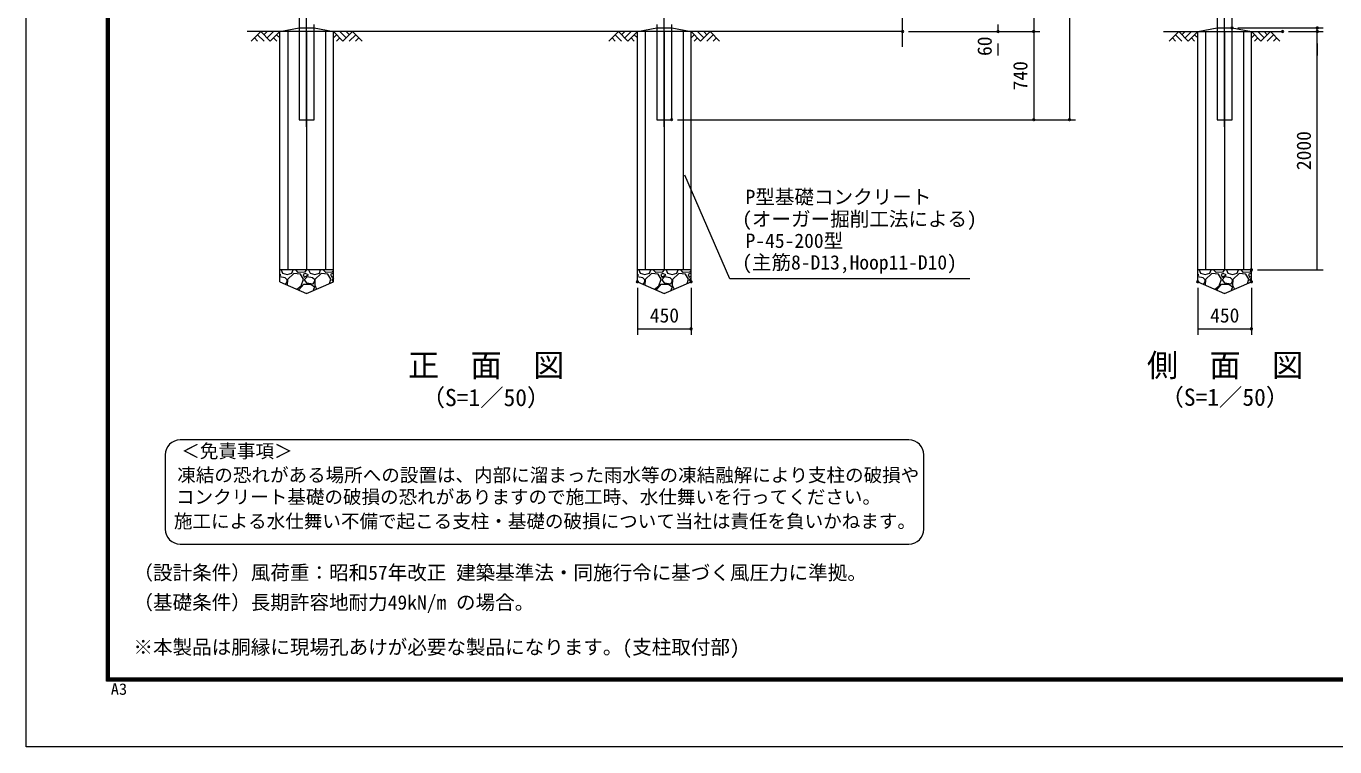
# Model space of a CAD drawing. Units: millimetres at full size. Extents: x -10500 to 10500, y -7425 to 7425.
# Drawn here: x -10500 to 479, y -7425 to -1376 of the extents above; entities that cross this region are included whole.
import ezdxf
from ezdxf.enums import TextEntityAlignment as Align

# ---------------------------------------------------------------- set-up
doc = ezdxf.new("R2010")
doc.units = ezdxf.units.MM
doc.header["$LTSCALE"] = 30
doc.header["$PDMODE"] = 32
doc.header["$PDSIZE"] = 15
doc.linetypes.add('USER1', pattern=[50.8, 31.75, -6.35, 6.35, -6.35])
for name, color, linetype, lineweight in [('0-0_D-STR-TXT', 7, 'Continuous', 13), ('0-1_D-STR-DIM', 7, 'Continuous', 13), ('0-2_D-STR1', 1, 'Continuous', 18), ('0-3_D-BMK', 2, 'USER1', 13), ('0-5_D-STR4', 7, 'Continuous', 18), ('0-6_D-BGD', 7, 'Continuous', 18), ('0-7_D-DCR-HCH', 7, 'Continuous', 13), ('0-A_D-TTL-TXT', 7, 'Continuous', 13), ('0-C_D-TTL', 7, 'Continuous', 18)]:
    doc.layers.add(name, color=color, linetype=linetype, lineweight=lineweight)
doc.layers.add('0-9_Defpoints', color=253, linetype='Continuous')
doc.styles.add('ＭＳ ゴシック', font='')
doc.styles.get('ＭＳ ゴシック').set_extended_font_data('MS Gothic')

msp = doc.modelspace()

# ---------------------------------------------------------------- linework, layer by layer
at = {"layer": '0-0_D-STR-TXT'}
msp.add_lwpolyline([(-2581.8, -3496.21), (-4595.53, -3496.21), (-4973.44, -2627.7)], dxfattribs=at)
at = {"layer": '0-1_D-STR-DIM'}
for p, q in [((-2046.86, 4638.75), (-2046.86, -1421.25)), ((-1746.86, 4638.75), (-1746.86, -2161.25)), ((-3146.86, -1548.84), (-3146.86, -386.9)), ((-3096.86, -1421.25), (-1996.86, -1421.25)), ((-3096.86, -1421.25), (-2296.86, -1421.25)), ((-3096.86, -1421.25), (-1996.86, -1421.25)), ((-2346.86, -1361.25), (-2346.86, -1421.25)), ((-2046.86, -1421.25), (-2046.86, -2161.25)), ((-333.46, -1391.25), (381.52, -1391.25)), ((91.54, -1421.25), (381.52, -1421.25)), ((91.54, -1421.25), (381.52, -1421.25)), ((331.52, -1421.25), (331.52, -1391.25)), ((331.52, -3421.25), (331.52, -1421.25)), ((-2346.86, -1521.25), (-2346.86, -1621.25)), ((331.52, -1521.25), (331.52, -1621.25)), ((-5034.36, -2161.25), (-1996.86, -2161.25)), ((-5034.36, -2161.25), (-1696.86, -2161.25)), ((-170.96, -3421.25), (381.52, -3421.25)), ((-5371.86, -3571.25), (-5371.86, -3966.6)), ((-4921.86, -3571.25), (-4921.86, -3966.6)), ((-670.96, -3571.25), (-670.96, -3966.6)), ((-220.96, -3571.25), (-220.96, -3966.6)), ((-5371.86, -3916.6), (-4921.86, -3916.6)), ((-670.96, -3916.6), (-220.96, -3916.6))]:
    msp.add_line(p, q, dxfattribs=at)
at = {"layer": '0-2_D-STR1'}
for p, q in [((-383.46, -2161.25), (-383.46, 4638.75)), ((-5209.36, -1361.25), (-5209.36, -2161.25)), ((-508.46, -2161.25), (-383.46, -2161.25))]:
    msp.add_line(p, q, dxfattribs=at)
for points in [[(-8209.36, 4638.75), (-8209.36, -2161.25), (-8084.36, -2161.25), (-8084.36, -1361.25)], [(-383.46, 4638.75), (-508.46, 4638.75), (-508.46, -2161.25)], [(-5209.36, -2161.25), (-5084.36, -2161.25), (-5084.36, -1361.25)]]:
    msp.add_lwpolyline(points, dxfattribs=at)
at = {"layer": '0-3_D-BMK'}
for p, q in [((-8146.86, -2221.25), (-8146.86, 4698.75)), ((-5146.86, -2221.25), (-5146.86, 4698.75)), ((-445.96, -2221.25), (-445.96, 4698.75))]:
    msp.add_line(p, q, dxfattribs=at)
at = {"layer": '0-5_D-STR4'}
for p, q in [((-8305.96, -1421.25), (-8305.96, -3421.25)), ((-8146.86, -1421.25), (-8146.86, -3421.25)), ((-7987.76, -1421.25), (-7987.76, -3421.25)), ((-7921.86, -3521.25), (-7921.86, -1421.25)), ((-5305.96, -1421.25), (-5305.96, -3421.25)), ((-5146.86, -1421.25), (-5146.86, -3421.25)), ((-4987.76, -1421.25), (-4987.76, -3421.25)), ((-4921.86, -3521.25), (-4921.86, -1421.25)), ((-605.06, -1421.25), (-605.06, -3421.25)), ((-445.96, -1421.25), (-445.96, -3421.25)), ((-286.86, -1421.25), (-286.86, -3421.25)), ((-220.96, -3521.25), (-220.96, -1421.25)), ((-8371.86, -3521.25), (-8146.86, -3621.25)), ((-8146.86, -3621.25), (-7921.86, -3521.25)), ((-5371.86, -3521.25), (-5146.86, -3621.25)), ((-5146.86, -3621.25), (-4921.86, -3521.25)), ((-670.96, -3521.25), (-445.96, -3621.25)), ((-445.96, -3621.25), (-220.96, -3521.25))]:
    msp.add_line(p, q, dxfattribs=at)
for points in [[(-8371.86, -3521.25), (-8371.86, -1421.25), (-8209.36, -1391.25), (-8084.36, -1391.25), (-7921.86, -1421.25)], [(-5371.86, -3521.25), (-5371.86, -1421.25), (-5209.36, -1391.25), (-5084.36, -1391.25), (-4921.86, -1421.25)], [(-670.96, -3521.25), (-670.96, -1421.25), (-508.46, -1391.25), (-383.46, -1391.25), (-220.96, -1421.25)]]:
    msp.add_lwpolyline(points, dxfattribs=at)
at = {"layer": '0-6_D-BGD'}
for p, q in [((-3146.86, -1421.25), (-8646.86, -1421.25)), ((-958.46, -1421.25), (41.54, -1421.25)), ((-7921.86, -3421.25), (-8371.86, -3421.25)), ((-4921.86, -3421.25), (-5371.86, -3421.25)), ((-220.96, -3421.25), (-670.96, -3421.25))]:
    msp.add_line(p, q, dxfattribs=at)
at = {"layer": '0-7_D-DCR-HCH'}
for p, q in [((-8531.49, -1421.25), (-8611.31, -1501.07)), ((-8531.49, -1421.25), (-8451.68, -1501.07)), ((-8504.89, -1447.86), (-8478.28, -1421.25)), ((-8478.28, -1474.46), (-8425.07, -1421.25)), ((-8451.68, -1501.07), (-8371.86, -1421.25)), ((-7842.04, -1501.07), (-7921.86, -1421.25)), ((-7815.43, -1474.46), (-7868.65, -1421.25)), ((-7762.22, -1421.25), (-7842.04, -1501.07)), ((-7788.69, -1447.99), (-7815.43, -1421.25)), ((-7762.22, -1421.25), (-7682.4, -1501.07)), ((-5531.49, -1421.25), (-5611.31, -1501.07)), ((-5531.49, -1421.25), (-5451.68, -1501.07)), ((-5504.89, -1447.86), (-5478.28, -1421.25)), ((-5478.28, -1474.46), (-5425.07, -1421.25)), ((-5451.68, -1501.07), (-5371.86, -1421.25)), ((-4842.04, -1501.07), (-4921.86, -1421.25)), ((-4815.43, -1474.46), (-4868.65, -1421.25)), ((-4762.22, -1421.25), (-4842.04, -1501.07)), ((-4788.69, -1447.99), (-4815.43, -1421.25)), ((-4762.22, -1421.25), (-4682.4, -1501.07)), ((-830.59, -1421.25), (-910.41, -1501.07)), ((-830.59, -1421.25), (-750.78, -1501.07)), ((-803.99, -1447.86), (-777.38, -1421.25)), ((-777.38, -1474.46), (-724.17, -1421.25)), ((-750.78, -1501.07), (-670.96, -1421.25)), ((-141.14, -1501.07), (-220.96, -1421.25)), ((-114.53, -1474.46), (-167.75, -1421.25)), ((-61.32, -1421.25), (-141.14, -1501.07)), ((-87.79, -1447.99), (-114.53, -1421.25)), ((-61.32, -1421.25), (18.5, -1501.07)), ((-8584.71, -1474.46), (-8557.98, -1501.07)), ((-8558.1, -1447.86), (-8504.64, -1501.07)), ((-8425.07, -1474.46), (-8398.34, -1501.07)), ((-8398.46, -1447.86), (-8371.86, -1474.34)), ((-7895.25, -1447.86), (-7921.86, -1474.34)), ((-7868.65, -1474.46), (-7895.37, -1501.07)), ((-7735.62, -1447.86), (-7789.07, -1501.07)), ((-7709.01, -1474.46), (-7735.74, -1501.07)), ((-5584.71, -1474.46), (-5557.98, -1501.07)), ((-5558.1, -1447.86), (-5504.64, -1501.07)), ((-5425.07, -1474.46), (-5398.34, -1501.07)), ((-5398.46, -1447.86), (-5371.86, -1474.34)), ((-4895.25, -1447.86), (-4921.86, -1474.34)), ((-4868.65, -1474.46), (-4895.37, -1501.07)), ((-4735.62, -1447.86), (-4789.07, -1501.07)), ((-4709.01, -1474.46), (-4735.74, -1501.07)), ((-883.81, -1474.46), (-857.08, -1501.07)), ((-857.2, -1447.86), (-803.74, -1501.07)), ((-724.17, -1474.46), (-697.44, -1501.07)), ((-697.56, -1447.86), (-670.96, -1474.34)), ((-194.35, -1447.86), (-220.96, -1474.34)), ((-167.75, -1474.46), (-194.47, -1501.07)), ((-34.72, -1447.86), (-88.17, -1501.07)), ((-8.11, -1474.46), (-34.84, -1501.07)), ((-8362.25, -3462.61), (-8371.86, -3459.4)), ((-8371.86, -3468.37), (-8362.25, -3462.61)), ((-8327.75, -3487.91), (-8371.86, -3481.29)), ((-8360.26, -3421.25), (-8348.45, -3448.81)), ((-8348.45, -3448.81), (-8309.35, -3460.31)), ((-8309.35, -3504.01), (-8327.75, -3487.91)), ((-8309.35, -3460.31), (-8270.25, -3448.81)), ((-8309.35, -3517.81), (-8309.35, -3504.01)), ((-8307.05, -3501.71), (-8309.3, -3549.05)), ((-8254.15, -3453.41), (-8307.05, -3501.71)), ((-8270.25, -3448.81), (-8260.4, -3421.25)), ((-8198.95, -3458.01), (-8254.15, -3453.41)), ((-8217.35, -3444.21), (-8238.39, -3421.25)), ((-8164.45, -3439.61), (-8217.35, -3444.21)), ((-8173.65, -3499.41), (-8198.95, -3458.01)), ((-8192.05, -3556.91), (-8173.65, -3499.41)), ((-8159.85, -3453.41), (-8175.95, -3460.31)), ((-8175.95, -3460.31), (-8166.75, -3483.31)), ((-8166.75, -3483.31), (-8132.25, -3462.61)), ((-8143.75, -3481.01), (-8166.75, -3504.01)), ((-8166.75, -3504.01), (-8148.35, -3531.61)), ((-8147.93, -3421.25), (-8164.45, -3439.61)), ((-8132.25, -3462.61), (-8159.85, -3453.41)), ((-8097.75, -3487.91), (-8143.75, -3481.01)), ((-8130.26, -3421.25), (-8118.45, -3448.81)), ((-8118.45, -3448.81), (-8079.35, -3460.31)), ((-8079.35, -3504.01), (-8097.75, -3487.91)), ((-8079.35, -3460.31), (-8040.25, -3448.81)), ((-8077.05, -3501.71), (-8079.35, -3550.01)), ((-8079.35, -3517.81), (-8079.35, -3504.01)), ((-8040.25, -3448.81), (-8030.4, -3421.25)), ((-7987.35, -3444.21), (-8008.39, -3421.25)), ((-7934.45, -3439.61), (-7987.35, -3444.21)), ((-7943.65, -3499.41), (-7968.95, -3458.01)), ((-7955.41, -3536.16), (-7943.65, -3499.41)), ((-7929.85, -3453.41), (-7945.95, -3460.31)), ((-7945.95, -3460.31), (-7936.75, -3483.31)), ((-7936.75, -3483.31), (-7921.86, -3474.37)), ((-7921.86, -3489.12), (-7936.75, -3504.01)), ((-7936.75, -3504.01), (-7924.47, -3522.41)), ((-7921.86, -3425.62), (-7934.45, -3439.61)), ((-7921.86, -3456.07), (-7929.85, -3453.41)), ((-5362.25, -3462.61), (-5371.86, -3459.4)), ((-5371.86, -3468.37), (-5362.25, -3462.61)), ((-5327.75, -3487.91), (-5371.86, -3481.29)), ((-5360.26, -3421.25), (-5348.45, -3448.81)), ((-5348.45, -3448.81), (-5309.35, -3460.31)), ((-5309.35, -3504.01), (-5327.75, -3487.91)), ((-5309.35, -3460.31), (-5270.25, -3448.81)), ((-5309.35, -3517.81), (-5309.35, -3504.01)), ((-5307.05, -3501.71), (-5309.3, -3549.05)), ((-5254.15, -3453.41), (-5307.05, -3501.71)), ((-5270.25, -3448.81), (-5260.4, -3421.25)), ((-5198.95, -3458.01), (-5254.15, -3453.41)), ((-5217.35, -3444.21), (-5238.39, -3421.25)), ((-5164.45, -3439.61), (-5217.35, -3444.21)), ((-5173.65, -3499.41), (-5198.95, -3458.01)), ((-5192.05, -3556.91), (-5173.65, -3499.41)), ((-5159.85, -3453.41), (-5175.95, -3460.31)), ((-5175.95, -3460.31), (-5166.75, -3483.31)), ((-5166.75, -3483.31), (-5132.25, -3462.61)), ((-5143.75, -3481.01), (-5166.75, -3504.01)), ((-5166.75, -3504.01), (-5148.35, -3531.61)), ((-5147.93, -3421.25), (-5164.45, -3439.61)), ((-5132.25, -3462.61), (-5159.85, -3453.41)), ((-5097.75, -3487.91), (-5143.75, -3481.01)), ((-5130.26, -3421.25), (-5118.45, -3448.81)), ((-5118.45, -3448.81), (-5079.35, -3460.31)), ((-5079.35, -3504.01), (-5097.75, -3487.91)), ((-5079.35, -3460.31), (-5040.25, -3448.81)), ((-5077.05, -3501.71), (-5079.35, -3550.01)), ((-5079.35, -3517.81), (-5079.35, -3504.01)), ((-5024.15, -3453.41), (-5077.05, -3501.71)), ((-5040.25, -3448.81), (-5030.4, -3421.25)), ((-4968.95, -3458.01), (-5024.15, -3453.41)), ((-4987.35, -3444.21), (-5008.39, -3421.25)), ((-4934.45, -3439.61), (-4987.35, -3444.21)), ((-4943.65, -3499.41), (-4968.95, -3458.01)), ((-4955.41, -3536.16), (-4943.65, -3499.41)), ((-4929.85, -3453.41), (-4945.95, -3460.31)), ((-4945.95, -3460.31), (-4936.75, -3483.31)), ((-4936.75, -3483.31), (-4921.86, -3474.37)), ((-4921.86, -3489.12), (-4936.75, -3504.01)), ((-4936.75, -3504.01), (-4924.47, -3522.41)), ((-4921.86, -3425.62), (-4934.45, -3439.61)), ((-4921.86, -3456.07), (-4929.85, -3453.41)), ((-661.35, -3462.61), (-670.96, -3459.4)), ((-670.96, -3468.37), (-661.35, -3462.61)), ((-626.85, -3487.91), (-670.96, -3481.29)), ((-659.36, -3421.25), (-647.55, -3448.81)), ((-647.55, -3448.81), (-608.45, -3460.31)), ((-608.45, -3504.01), (-626.85, -3487.91)), ((-608.45, -3460.31), (-569.35, -3448.81)), ((-608.45, -3517.81), (-608.45, -3504.01)), ((-606.15, -3501.71), (-608.4, -3549.05)), ((-553.25, -3453.41), (-606.15, -3501.71)), ((-569.35, -3448.81), (-559.5, -3421.25)), ((-498.05, -3458.01), (-553.25, -3453.41)), ((-516.45, -3444.21), (-537.49, -3421.25)), ((-463.55, -3439.61), (-516.45, -3444.21)), ((-472.75, -3499.41), (-498.05, -3458.01)), ((-491.15, -3556.91), (-472.75, -3499.41)), ((-458.95, -3453.41), (-475.05, -3460.31)), ((-475.05, -3460.31), (-465.85, -3483.31)), ((-465.85, -3483.31), (-431.35, -3462.61)), ((-442.85, -3481.01), (-465.85, -3504.01)), ((-465.85, -3504.01), (-447.45, -3531.61)), ((-447.03, -3421.25), (-463.55, -3439.61)), ((-431.35, -3462.61), (-458.95, -3453.41)), ((-396.85, -3487.91), (-442.85, -3481.01)), ((-429.36, -3421.25), (-417.55, -3448.81)), ((-417.55, -3448.81), (-378.45, -3460.31)), ((-378.45, -3504.01), (-396.85, -3487.91)), ((-378.45, -3460.31), (-339.35, -3448.81)), ((-376.15, -3501.71), (-378.45, -3550.01)), ((-378.45, -3517.81), (-378.45, -3504.01)), ((-323.25, -3453.41), (-376.15, -3501.71)), ((-339.35, -3448.81), (-329.5, -3421.25)), ((-268.05, -3458.01), (-323.25, -3453.41)), ((-286.45, -3444.21), (-307.49, -3421.25)), ((-233.55, -3439.61), (-286.45, -3444.21)), ((-242.75, -3499.41), (-268.05, -3458.01)), ((-254.51, -3536.16), (-242.75, -3499.41)), ((-228.95, -3453.41), (-245.05, -3460.31)), ((-245.05, -3460.31), (-235.85, -3483.31)), ((-235.85, -3483.31), (-220.96, -3474.37)), ((-220.96, -3489.12), (-235.85, -3504.01)), ((-235.85, -3504.01), (-223.57, -3522.41)), ((-220.96, -3425.62), (-233.55, -3439.61)), ((-220.96, -3456.07), (-228.95, -3453.41)), ((-8337.54, -3536.5), (-8320.85, -3538.51)), ((-8320.85, -3538.51), (-8309.35, -3517.81)), ((-8228.41, -3585), (-8192.05, -3556.91)), ((-8212.75, -3589.11), (-8171.35, -3543.11)), ((-8210.49, -3592.97), (-8212.75, -3589.11)), ((-8171.35, -3543.11), (-8111.55, -3543.11)), ((-8145.79, -3620.77), (-8148.4, -3620.56)), ((-8148.35, -3531.61), (-8090.85, -3538.51)), ((-8111.55, -3543.11), (-8081.65, -3563.81)), ((-8090.85, -3596.01), (-8095.26, -3598.32)), ((-8090.85, -3538.51), (-8079.35, -3517.81)), ((-8081.65, -3563.81), (-8090.85, -3596.01)), ((-8079.35, -3550.01), (-8064.72, -3584.74)), ((-5337.54, -3536.5), (-5320.85, -3538.51)), ((-5320.85, -3538.51), (-5309.35, -3517.81)), ((-5228.41, -3585), (-5192.05, -3556.91)), ((-5212.75, -3589.11), (-5171.35, -3543.11)), ((-5210.49, -3592.97), (-5212.75, -3589.11)), ((-5171.35, -3543.11), (-5111.55, -3543.11)), ((-5145.79, -3620.77), (-5148.4, -3620.56)), ((-5148.35, -3531.61), (-5090.85, -3538.51)), ((-5111.55, -3543.11), (-5081.65, -3563.81)), ((-5090.85, -3596.01), (-5095.26, -3598.32)), ((-5090.85, -3538.51), (-5079.35, -3517.81)), ((-5081.65, -3563.81), (-5090.85, -3596.01)), ((-5079.35, -3550.01), (-5064.72, -3584.74)), ((-636.64, -3536.5), (-619.95, -3538.51)), ((-619.95, -3538.51), (-608.45, -3517.81)), ((-527.51, -3585), (-491.15, -3556.91)), ((-511.85, -3589.11), (-470.45, -3543.11)), ((-509.59, -3592.97), (-511.85, -3589.11)), ((-470.45, -3543.11), (-410.65, -3543.11)), ((-444.89, -3620.77), (-447.5, -3620.56)), ((-447.45, -3531.61), (-389.95, -3538.51)), ((-410.65, -3543.11), (-380.75, -3563.81)), ((-389.95, -3596.01), (-394.37, -3598.32)), ((-389.95, -3538.51), (-378.45, -3517.81)), ((-380.75, -3563.81), (-389.95, -3596.01)), ((-378.45, -3550.01), (-363.82, -3584.74))]:
    msp.add_line(p, q, dxfattribs=at)
msp.add_lwpolyline([(-7968.95, -3458.01), (-8024.15, -3453.41), (-8077.05, -3501.71)], dxfattribs=at)
at = {"layer": '0-9_Defpoints'}
for p in [(-3146.86, -1421.25), (-2346.86, -1421.25), (-2046.86, -1421.25), (-383.46, -1391.25), (41.54, -1421.25), (331.52, -1391.25), (331.52, -1421.25), (-5084.36, -2161.25), (-2046.86, -2161.25), (-1746.86, -2161.25), (-220.96, -3421.25), (-5371.86, -3521.25), (-4921.86, -3521.25), (-670.96, -3521.25), (-220.96, -3521.25), (-4921.86, -3916.6), (-220.96, -3916.6)]:
    msp.add_point(p, dxfattribs=at)
at = {"layer": '0-A_D-TTL-TXT', "color": 2}
for p, q in [((-3094.1, -4848.38), (-9207.97, -4848.38)), ((-9332.97, -4973.38), (-9332.97, -5598.38)), ((-2969.1, -5598.38), (-2969.1, -4973.38)), ((-9207.97, -5723.38), (-3094.1, -5723.38))]:
    msp.add_line(p, q, dxfattribs=at)
for centre, start, end in [((-9207.97, -4973.38), 90, 180), ((-3094.1, -4973.38), 0, 90), ((-9207.97, -5598.38), 180, 270), ((-3094.1, -5598.38), 270, 0)]:
    msp.add_arc(centre, 125, start, end, dxfattribs=at)
at = {"layer": '0-C_D-TTL', "color": 2}
msp.add_lwpolyline([(-10500, 7425), (10500, 7425), (10500, -7425), (-10500, -7425)], close=True, dxfattribs=at)
at = {"layer": '0-C_D-TTL'}
for points in [[(-9825, 6875), (9825, 6875), (9825, -6875), (-9825, -6875)], [(-9818.75, 6868.75), (9818.75, 6868.75), (9818.75, -6868.75), (-9818.75, -6868.75)], [(-9812.5, 6862.5), (9812.5, 6862.5), (9812.5, -6862.5), (-9812.5, -6862.5)], [(-9806.25, 6856.25), (9806.25, 6856.25), (9806.25, -6856.25), (-9806.25, -6856.25)], [(-9800, 6850), (9800, 6850), (9800, -6850), (-9800, -6850)]]:
    msp.add_lwpolyline(points, close=True, dxfattribs=at)

# ---------------------------------------------------------------- texts
at = {"layer": '0-0_D-STR-TXT', "style": 'ＭＳ ゴシック'}
for s, p in [('P型基礎コンクリート', (-4464.42, -2905.32)), ('(オーガー掘削工法による)', (-4492.97, -3090.88)), ('P-45-200型', (-4464.42, -3273.45)), ('(主筋8-D13,Hoop11-D10)', (-4492.97, -3454.91))]:
    msp.add_text(s, height=120.3, dxfattribs=at).set_placement(p, align=Align.BOTTOM_LEFT)
at = {"layer": '0-1_D-STR-DIM', "style": 'ＭＳ ゴシック'}
for s, p in [('60', (-2363.24, -1626.49)), ('740', (-2063.73, -1915.03)), ('2000', (314.65, -2584.42))]:
    msp.add_text(s, height=120.3, rotation=90, dxfattribs=at).set_placement(p, align=Align.BOTTOM_LEFT)
for p in [(-5268.11, -3899.73), (-567.21, -3899.73)]:
    msp.add_text('450', height=120.3, dxfattribs=at).set_placement(p, align=Align.BOTTOM_LEFT)
at = {"layer": '0-A_D-TTL-TXT', "style": 'ＭＳ ゴシック'}
for s, height, p in [('正\u3000面\u3000図', 192.4, (-7296.61, -4375.92)), ('側\u3000面\u3000図', 192.4, (-1097.85, -4375.92)), ('（S=1／50）', 144.3, (-7182.9, -4608.91)), ('（S=1／50）', 144.3, (-984.14, -4605.87)), ('＜免責事項＞ \u3000\u3000', 114.1, (-9198.71, -5033.83)), ('凍結の恐れがある場所への設置は、内部に溜まった雨水等の凍結融解により支柱の破損や', 114.1, (-9232.52, -5235.07)), ('コンクリート基礎の破損の恐れがありますので施工時、水仕舞いを行ってください。', 114.1, (-9242.79, -5418.63)), ('施工による水仕舞い不備で起こる支柱・基礎の破損について当社は責任を負いかねます。 ', 114.1, (-9260.27, -5622.36)), ('（設計条件）風荷重：昭和57年改正 建築基準法・同施行令に基づく風圧力に準拠。', 120.3, (-9600, -6059.01)), ('（基礎条件）長期許容地耐力49kN/m の場合。', 120.3, (-9600, -6309.01)), ('2', 60.04, (-6648.03, -6219.48)), ('※本製品は胴縁に現場孔あけが必要な製品になります。(支柱取付部)', 120.3, (-9600, -6684.01))]:
    msp.add_text(s, height=height, dxfattribs=at).set_placement(p, align=Align.BOTTOM_LEFT)
at = {"layer": '0-C_D-TTL', "style": 'ＭＳ ゴシック', "width": 1.05}
msp.add_text('A3', height=96.11, dxfattribs=at).set_placement((-9790.22, -7017.03), align=Align.BOTTOM_LEFT)

doc.saveas('drawing.dxf')
